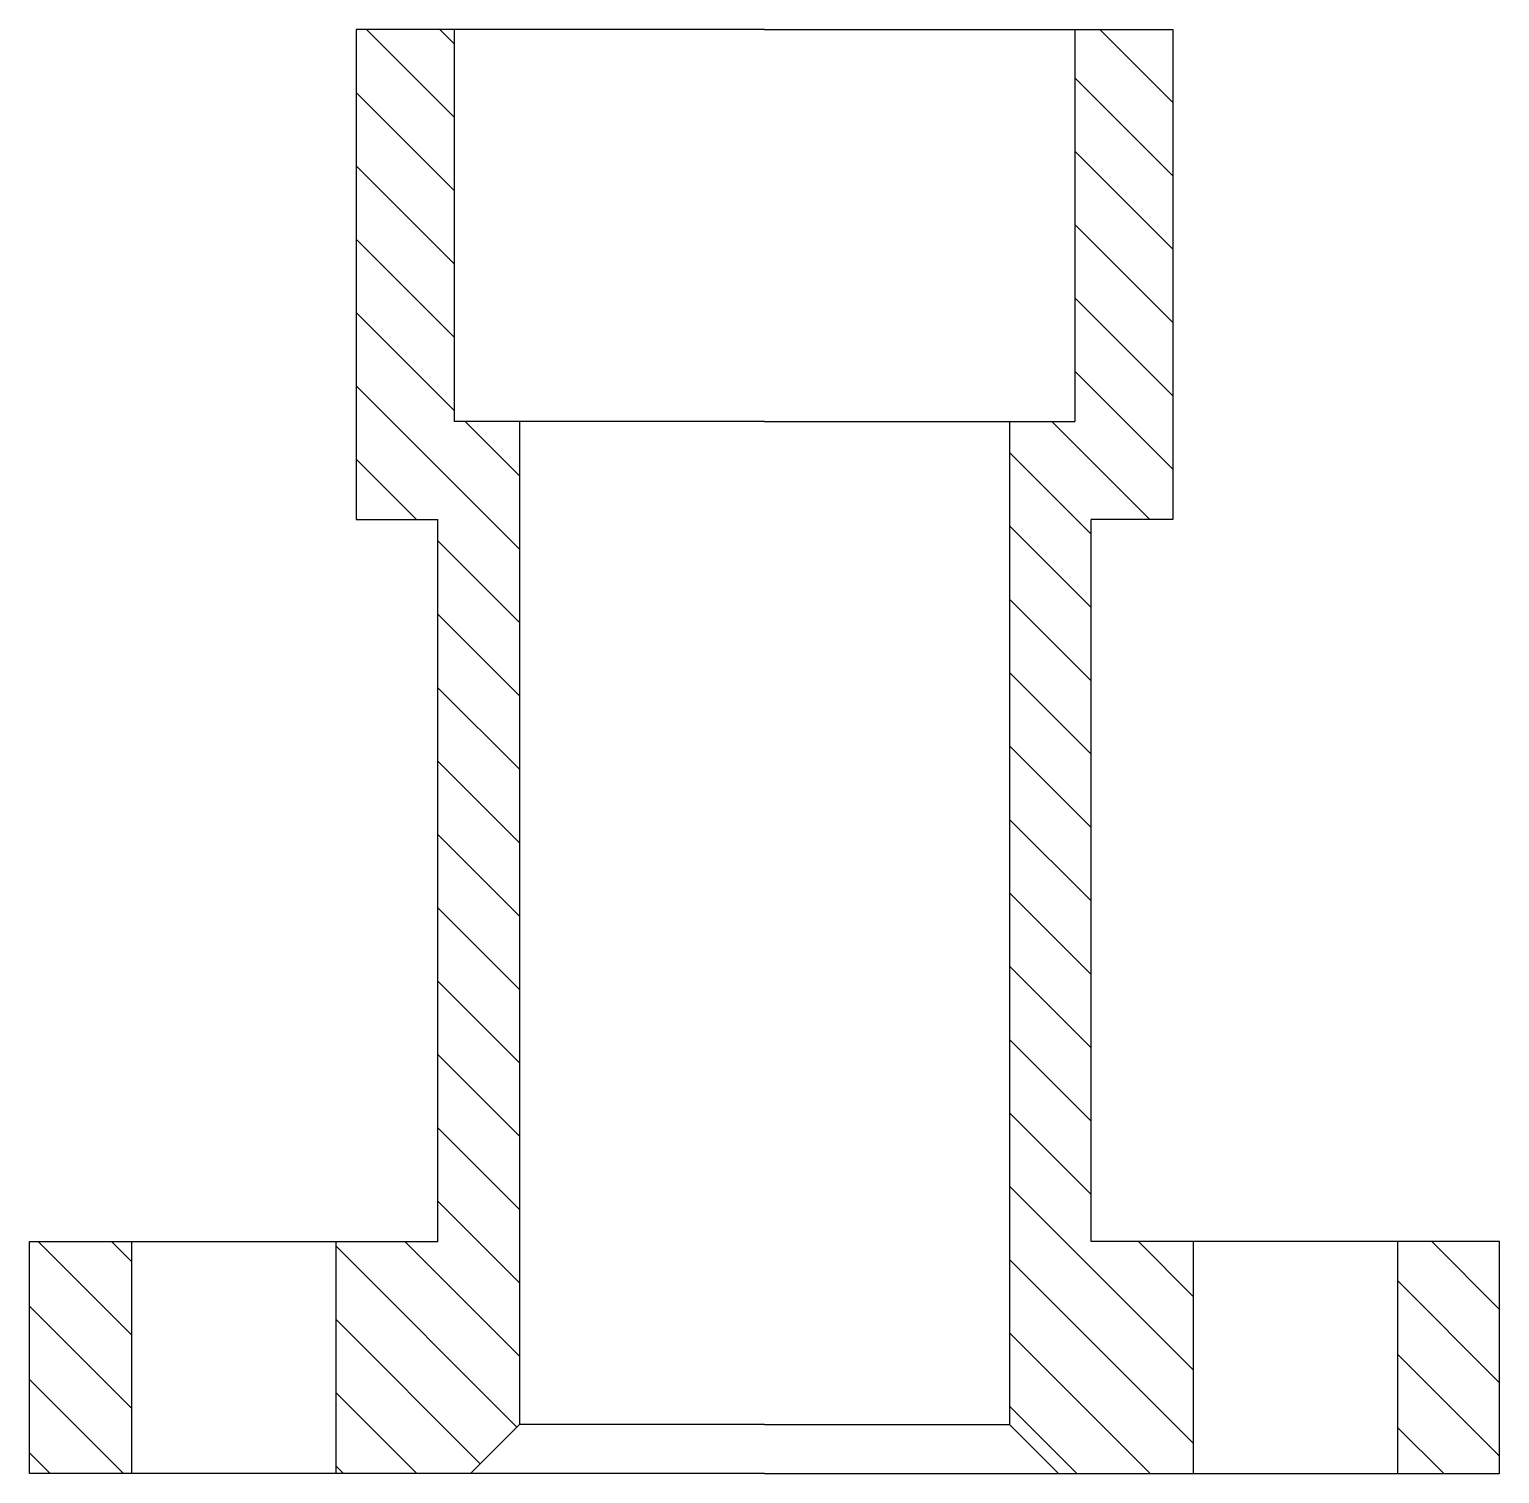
# Model space of a CAD drawing. Header units: centimetres. Extents: x 32 to 58.2, y 8.6 to 34.4.
import ezdxf

# ---------------------------------------------------------------- set-up
doc = ezdxf.new("R2010")
doc.units = ezdxf.units.CM
doc.layers.add('Contur', color=10, linetype='Continuous')
doc.layers.add('Zona hasurata', color=4, linetype='Continuous')

msp = doc.modelspace()

# ---------------------------------------------------------------- hatches: boundary and pattern name
at = {"layer": 'Zona hasurata', "transparency": 33554687}
h = msp.add_hatch(dxfattribs=at)
h.set_pattern_fill('ANSI31', color=256, scale=0.29174, angle=90)
h.set_pattern_definition([(135, (34.0531, -2.2964), (-0.654975, -0.654975), [])])
h.paths.add_polyline_path([(37.788, 25.643), (39.247, 25.643), (39.247, 12.748), (37.423, 12.748), (37.423, 8.605), (39.83, 8.605), (40.705, 9.48), (40.705, 27.393), (39.538, 27.393), (39.538, 34.395), (37.788, 34.395)])
h.paths.add_polyline_path([(52.375, 34.395), (50.624, 34.395), (50.624, 27.393), (49.458, 27.393), (49.458, 9.48), (50.333, 8.605), (52.74, 8.605), (52.74, 12.748), (50.916, 12.748), (50.916, 25.643), (52.375, 25.643)])
h.paths.add_polyline_path([(58.21, 12.748), (56.386, 12.748), (56.386, 8.605), (58.21, 8.605)])
h.paths.add_polyline_path([(33.776, 12.748), (31.953, 12.748), (31.953, 8.605), (33.776, 8.605)])

# ---------------------------------------------------------------- linework, layer by layer
at = {"layer": 'Contur'}
for p, q in [((45.081, 34.395), (37.788, 34.395)), ((37.788, 34.395), (37.788, 25.643)), ((39.538, 34.395), (39.538, 27.393)), ((45.081, 34.395), (52.375, 34.395)), ((50.624, 34.395), (50.624, 27.393)), ((52.375, 34.395), (52.375, 25.643)), ((45.081, 27.393), (39.538, 27.393)), ((40.705, 27.393), (40.705, 9.48)), ((45.081, 27.393), (50.624, 27.393)), ((49.458, 27.393), (49.458, 9.48)), ((37.788, 25.643), (39.247, 25.643)), ((39.247, 12.748), (39.247, 25.643)), ((50.916, 12.748), (50.916, 25.643)), ((52.375, 25.643), (50.916, 25.643)), ((31.953, 8.605), (31.953, 12.748)), ((31.953, 12.748), (39.247, 12.748)), ((33.776, 12.748), (33.776, 8.605)), ((37.423, 12.748), (37.423, 8.605)), ((58.21, 12.748), (50.916, 12.748)), ((52.74, 12.748), (52.74, 8.605)), ((56.386, 12.748), (56.386, 8.605)), ((58.21, 8.605), (58.21, 12.748)), ((40.705, 9.48), (39.83, 8.605)), ((45.081, 9.48), (40.705, 9.48)), ((45.081, 9.48), (49.458, 9.48)), ((49.458, 9.48), (50.333, 8.605)), ((45.081, 8.605), (31.953, 8.605)), ((45.081, 8.605), (58.21, 8.605))]:
    msp.add_line(p, q, dxfattribs=at)

doc.saveas('drawing.dxf')
